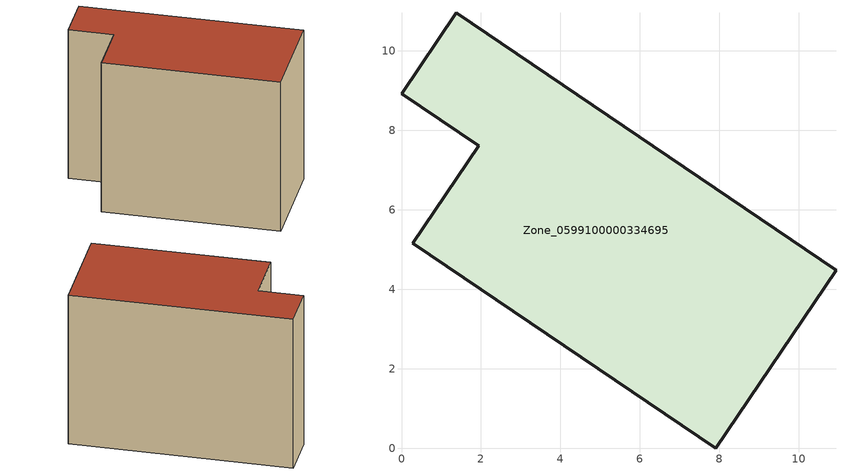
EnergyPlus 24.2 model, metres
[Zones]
Zone_0599100000334695
 floor ground (C_G): 10.94,4.48 7.91,0 0.29,5.16 1.94,7.61 0,8.93 1.37,10.96 z1.35
 wall outside (C_F): 7.91,0 10.94,4.48 1.37,10.96 0,8.93 1.94,7.61 0.29,5.16 7.91,0 z1.35:9.92
 roof outside (C_R): 0.29,5.16 7.91,0 10.94,4.48 1.37,10.96 0,8.93 1.94,7.61 z9.92
[BUILDING]
Pand.0599100000334695: North Axis=0; Terrain=City; Loads Convergence Tolerance Value=0.04; Temperature Convergence Tolerance Value=0.4; Solar Distribution=FullExterior; Maximum Number of Warmup Days=25; Minimum Number of Warmup Days=1
[Site:Location]
Rotterdam.The.Hague.AP_ZH_NLD Design_Conditions: Latitude=51.96; Longitude=4.45; Time Zone=1; Elevation=-4.5
[SITE:GROUNDTEMPERATURE:BUILDINGSURFACE]
18, 18, 18, 18, 18, 18, 18, 18, 18, 18, 18, 18
[MATERIAL] Thermal Absorptance=0.9; Solar Absorptance=0.7; Visible Absorptance=0.7
Name | Roughness | Thickness | Conductivity | Density | Specific Heat
G.TI.1975-1991 | MediumSmooth | 0.15 | 0.288461 | 540 | 1210
F.TI.1975-1991 | Rough | 0.3 | 0.230769 | 1920 | 840
R.TI.1975-1991 | MediumRough | 0.2 | 0.153846 | 1500 | 1000
[CONSTRUCTION]
C_G: G.TI.1975-1991
C_F: F.TI.1975-1991
C_R: R.TI.1975-1991
[ZONE]
Zone_0599100000334695: Type=1; Multiplier=1; Ceiling Height=Autocalculate; Volume=Autocalculate; Floor Area=autocalculate; Part of Total Floor Area=Yes
[ZONEINFILTRATION:DESIGNFLOWRATE]
Infil_Zone_0599100000334695: Zone or ZoneList or Space or SpaceList=Zone_0599100000334695; Schedule=AlwaysOn; Design Flow Rate Calculation Method=Flow/Area; Flow Rate per Floor Area=0.003; Constant Term Coefficient=1; Temperature Term Coefficient=0; Velocity Term Coefficient=0; Velocity Squared Term Coefficient=0
[HVACTEMPLATE:ZONE:IDEALLOADSAIRSYSTEM]
Zone_0599100000334695: Maximum Heating Supply Air Temperature=50; Minimum Cooling Supply Air Temperature=13; Maximum Heating Supply Air Humidity Ratio=0.0156; Minimum Cooling Supply Air Humidity Ratio=0.0077; Heating Limit=NoLimit; Cooling Limit=NoLimit; Dehumidification Control Type=ConstantSensibleHeatRatio; Cooling Sensible Heat Ratio=0.7; Dehumidification Setpoint=60; Humidification Control Type=None; Humidification Setpoint=30; Outdoor Air Method=None; Outdoor Air Flow Rate per Person=0.00944; Outdoor Air Flow Rate per Zone Floor Area=0; Outdoor Air Flow Rate per Zone=0; Demand Controlled Ventilation Type=None; Outdoor Air Economizer Type=NoEconomizer; Heat Recovery Type=None; Sensible Heat Recovery Effectiveness=0.7; Latent Heat Recovery Effectiveness=0.65
[ZONECONTROL:THERMOSTAT]
ThermostatControl_Zone_0599100000334695: Zone or ZoneList=Zone_0599100000334695; Control Type Schedule=DualSetpointControlType; Control 1=Thermostat_Zone_0599100000334695; Temperature Difference Between Cutout And Setpoint=0
[THERMOSTATSETPOINT:DUALSETPOINT]
Thermostat_Zone_0599100000334695: Heating Setpoint Temperature Schedule=HeatingSetpoint_Zone_0599100000334695; Cooling Setpoint Temperature Schedule=CoolingSetpoint_Zone_0599100000334695
[SCHEDULE:COMPACT]
HeatingSetpoint_Zone_0599100000334695: Through: 12/31, For: AllDays, Until: 24:00, 21
CoolingSetpoint_Zone_0599100000334695: Through: 12/31, For: AllDays, Until: 24:00, 24
DualSetpointControlType: Through: 12/31, For: AllDays, Until: 24:00, 4
AlwaysOn: Through: 12/31, For: AllDays, Until: 24:00, 1
